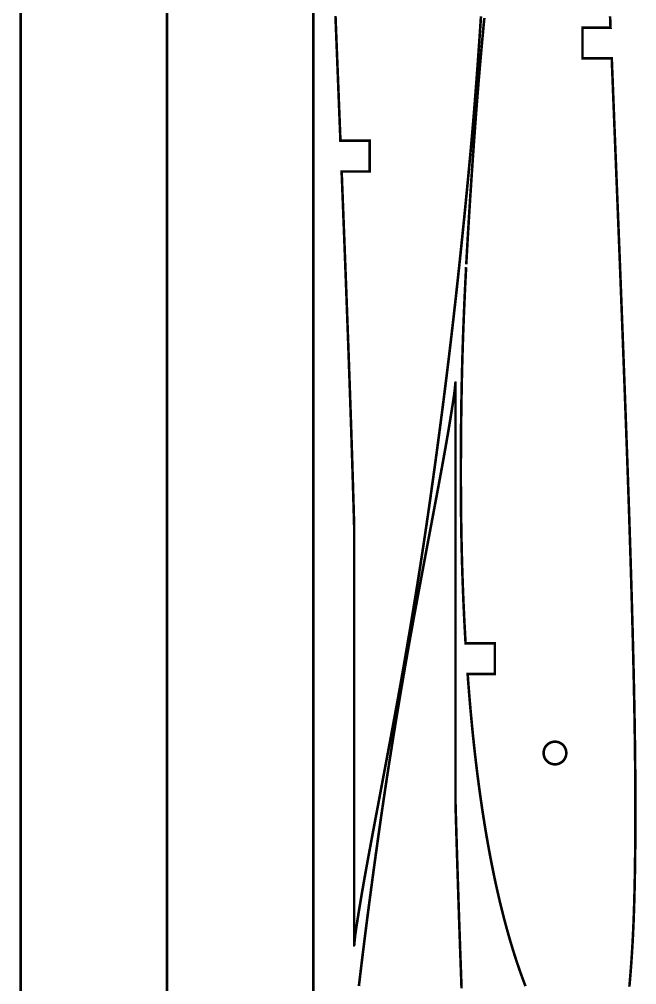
# Model space of a CAD drawing. Extents: x 0 to 93, y 0 to 923.
# Drawn here: x 0 to 84.4, y 658.9 to 790.9 of the extents above; entities that cross this region are included whole.
import ezdxf

# ---------------------------------------------------------------- set-up
doc = ezdxf.new("R2010")
doc.units = 0
doc.layers.get('0').update_dxf_attribs({"linetype": 'CONTINUOUS'})

msp = doc.modelspace()

# ---------------------------------------------------------------- linework, layer by layer
at = {"color": 0, "const_width": 0.35278}
for points in [[(0.17638, 922.726), (20.1764, 922.726), (20.1764, 295.725), (0.17638, 295.725), (0.17638, 922.726)], [(74.7642, 690.569), (74.7642, 690.531), (74.7561, 690.411), (74.7326, 690.257), (74.6944, 690.108), (74.6424, 689.967), (74.5771, 689.831), (74.4994, 689.703), (74.4103, 689.583), (74.3101, 689.474), (74.2001, 689.374), (74.0807, 689.285), (73.9529, 689.207), (73.8175, 689.142), (73.675, 689.089), (73.5265, 689.051), (73.3726, 689.028), (73.2538, 689.019), (73.2142, 689.019), (73.1744, 689.019), (73.0557, 689.028), (72.9018, 689.051), (72.7532, 689.089), (72.6108, 689.142), (72.4753, 689.207), (72.3475, 689.285), (72.2282, 689.374), (72.1181, 689.474), (72.0181, 689.583), (71.9289, 689.703), (71.8513, 689.831), (71.786, 689.967), (71.7339, 690.108), (71.6957, 690.257), (71.6721, 690.411), (71.6642, 690.531), (71.6642, 690.569), (71.6642, 690.61), (71.6721, 690.728), (71.6957, 690.882), (71.7339, 691.031), (71.786, 691.174), (71.8513, 691.308), (71.9289, 691.436), (72.0181, 691.556), (72.1181, 691.665), (72.2282, 691.765), (72.3475, 691.856), (72.4753, 691.932), (72.6108, 691.997), (72.7532, 692.05), (72.9018, 692.088), (73.0557, 692.111), (73.1744, 692.119), (73.2142, 692.119), (73.2538, 692.119), (73.3726, 692.111), (73.5265, 692.088), (73.675, 692.05), (73.8175, 691.997), (73.9529, 691.932), (74.0807, 691.856), (74.2001, 691.765), (74.3101, 691.665), (74.4103, 691.556), (74.4994, 691.436), (74.5771, 691.308), (74.6424, 691.174), (74.6944, 691.031), (74.7326, 690.882), (74.7561, 690.728), (74.7642, 690.61), (74.7642, 690.569)]]:
    msp.add_lwpolyline(points, close=True, dxfattribs=at)
for points in [[(20.1764, 922.726), (40.1764, 922.726), (40.1764, 295.725), (20.1764, 295.725)], [(43.2139, 791.332), (43.2314, 790.894), (43.249, 790.456), (43.2665, 790.018), (43.284, 789.579), (43.3022, 789.126), (43.3203, 788.672), (43.3383, 788.218), (43.3746, 787.31), (43.4289, 785.949), (43.4468, 785.494), (43.4649, 785.04), (43.4829, 784.588), (43.501, 784.133), (43.519, 783.679), (43.5369, 783.225), (43.555, 782.772), (43.5729, 782.318), (43.591, 781.864), (43.6089, 781.41), (43.6269, 780.957), (43.6628, 780.049), (43.6808, 779.596), (43.6988, 779.142), (43.7346, 778.235), (43.7525, 777.782), (43.7706, 777.328), (43.7885, 776.875), (43.8064, 776.422), (43.8243, 775.968), (43.8422, 775.515), (43.8503, 775.311), (43.8519, 775.269), (43.86, 775.065), (43.8617, 775.024), (43.8697, 774.819), (43.8714, 774.778), (43.8729, 774.738), (43.8763, 774.656), (43.8778, 774.614), (43.8811, 774.532), (43.8826, 774.492), (43.8843, 774.45), (43.8875, 774.368), (43.8892, 774.328), (43.8908, 774.286), (47.8908, 774.286), (47.8908, 770.086), (44.0565, 770.086), (44.0667, 769.832), (44.0868, 769.322), (44.0968, 769.067), (44.1068, 768.813), (44.1168, 768.557), (44.1268, 768.303), (44.1369, 768.047), (44.1469, 767.793), (44.1569, 767.537), (44.1669, 767.283), (44.1769, 767.029), (44.1969, 766.519), (44.2068, 766.265), (44.2168, 766.011), (44.2268, 765.757), (44.2367, 765.501), (44.2467, 765.247), (44.2567, 764.993), (44.2864, 764.231), (44.2963, 763.976), (44.3063, 763.722), (44.3161, 763.468), (44.3358, 762.961), (44.3457, 762.707), (44.3556, 762.453), (44.3722, 762.025), (44.3889, 761.597), (44.4054, 761.168), (44.4219, 760.74), (44.4385, 760.313), (44.4549, 759.885), (44.4714, 759.458), (44.4879, 759.031), (44.5042, 758.603), (44.5206, 758.176), (44.5369, 757.75), (44.5533, 757.324), (44.5696, 756.897), (44.5858, 756.471), (44.6019, 756.044), (44.6182, 755.618), (44.6343, 755.193), (44.6504, 754.767), (44.6665, 754.342), (44.6825, 753.917), (44.6985, 753.492), (44.7144, 753.067), (44.7304, 752.643), (44.7463, 752.218), (44.7622, 751.794), (44.7779, 751.371), (44.7937, 750.947), (44.8094, 750.524), (44.8251, 750.1), (44.8408, 749.676), (44.8564, 749.254), (44.8722, 748.825), (44.8881, 748.394), (44.9038, 747.965), (44.9194, 747.536), (44.935, 747.108), (44.9507, 746.679), (44.9663, 746.251), (44.9817, 745.824), (44.9972, 745.396), (45.0126, 744.968), (45.0279, 744.54), (45.0432, 744.114), (45.0585, 743.686), (45.0736, 743.26), (45.0887, 742.835), (45.1037, 742.408), (45.1188, 741.982), (45.1337, 741.557), (45.1486, 741.132), (45.1635, 740.707), (45.1782, 740.283), (45.1929, 739.858), (45.2076, 739.435), (45.2221, 739.011), (45.2367, 738.588), (45.2511, 738.165), (45.2654, 737.742), (45.2797, 737.319), (45.294, 736.897), (45.3082, 736.475), (45.3222, 736.054), (45.336, 735.643), (45.3496, 735.232), (45.3631, 734.821), (45.3767, 734.41), (45.39, 734), (45.4033, 733.59), (45.4167, 733.181), (45.4299, 732.771), (45.4429, 732.363), (45.4561, 731.954), (45.469, 731.546), (45.4819, 731.137), (45.4949, 730.731), (45.5076, 730.324), (45.5203, 729.917), (45.5329, 729.511), (45.5456, 729.104), (45.5581, 728.699), (45.5704, 728.294), (45.5828, 727.889), (45.595, 727.485), (45.6072, 727.081), (45.6194, 726.678), (45.6314, 726.274), (45.6435, 725.871), (45.6553, 725.469), (45.6672, 725.067), (45.6789, 724.665), (45.6907, 724.264), (45.7022, 723.864), (45.7043, 723.789), (45.7088, 723.64), (45.7108, 723.567), (45.7129, 723.492), (45.7151, 723.418), (45.7172, 723.343), (45.7193, 723.269), (45.7215, 723.196), (45.7257, 723.047), (45.73, 722.899), (45.7321, 722.825), (45.7342, 722.75), (45.7364, 722.676), (45.7385, 722.601), (45.7406, 722.528), (45.7447, 722.379), (45.7468, 722.306), (45.751, 722.158), (45.7531, 722.083), (45.7551, 722.01), (45.7572, 721.936), (45.7614, 721.787), (45.7635, 721.714), (45.7656, 721.64), (45.7656, 664.464), (45.7653, 664.453), (45.765, 664.442), (45.7647, 664.432), (45.7644, 664.422), (45.7643, 664.412), (45.764, 664.403), (45.7639, 664.394), (45.7638, 664.385), (45.7636, 664.376), (45.7635, 664.369), (45.7633, 664.361), (45.7633, 664.354), (45.7632, 664.347), (45.7632, 664.34), (45.7632, 664.335), (45.7632, 664.328), (45.7632, 664.322), (45.7632, 664.318), (45.7633, 664.313), (45.7633, 664.308), (45.7635, 664.304), (45.7636, 664.3), (45.7638, 664.297), (45.7639, 664.294), (45.7642, 664.292), (45.7644, 664.29), (45.7646, 664.289), (45.7649, 664.287), (45.7653, 664.286), (45.7656, 664.286), (45.7665, 664.287), (45.7676, 664.292), (45.7689, 664.299), (45.7701, 664.307), (45.7717, 664.319), (45.7733, 664.333), (45.7753, 664.349), (45.7772, 664.367), (45.7793, 664.387), (45.7815, 664.41), (45.7839, 664.435), (45.7865, 664.46), (45.7892, 664.488), (45.7919, 664.517), (45.7947, 664.547), (45.7978, 664.581), (45.801, 664.614), (45.8043, 664.649), (45.8076, 664.685), (45.8111, 664.721), (45.8147, 664.76), (45.8185, 664.799), (45.8224, 664.839), (45.8264, 664.879), (45.8304, 664.921), (45.8346, 664.963), (45.8389, 665.004), (45.8433, 665.047), (45.8478, 665.09), (45.8525, 665.133), (45.8601, 665.203), (45.8679, 665.274), (45.8761, 665.344), (45.8844, 665.417), (45.8931, 665.488), (45.9019, 665.56), (45.911, 665.632), (45.9204, 665.704), (45.9299, 665.778), (45.9396, 665.851), (45.9496, 665.925), (45.9599, 666), (45.9701, 666.075), (45.9808, 666.15), (45.9915, 666.226), (46.0025, 666.303), (46.0138, 666.379), (46.0251, 666.457), (46.0367, 666.535), (46.0483, 666.614), (46.0603, 666.693), (46.0724, 666.772), (46.0847, 666.853), (46.0971, 666.933), (46.1097, 667.015), (46.1225, 667.097), (46.1354, 667.181), (46.1485, 667.264), (46.1617, 667.349), (46.175, 667.433), (46.1922, 667.542), (46.2097, 667.653), (46.2275, 667.765), (46.2454, 667.878), (46.2636, 667.992), (46.2819, 668.107), (46.3004, 668.224), (46.3192, 668.34), (46.3382, 668.458), (46.3574, 668.578), (46.3768, 668.699), (46.3964, 668.819), (46.4161, 668.942), (46.4362, 669.064), (46.4564, 669.189), (46.4767, 669.314), (46.4974, 669.439), (46.5181, 669.565), (46.539, 669.693), (46.5601, 669.821), (46.5815, 669.95), (46.6029, 670.081), (46.6246, 670.21), (46.6465, 670.342), (46.6685, 670.474), (46.6907, 670.606), (46.7131, 670.739), (46.7356, 670.872), (46.7583, 671.007), (46.7813, 671.142), (46.8042, 671.278), (46.8324, 671.442), (46.8606, 671.608), (46.8892, 671.774), (46.9179, 671.942), (46.9469, 672.108), (46.9763, 672.278), (47.0057, 672.447), (47.0353, 672.617), (47.0651, 672.787), (47.0953, 672.958), (47.1256, 673.131), (47.1561, 673.304), (47.1868, 673.476), (47.2178, 673.651), (47.2487, 673.826), (47.2801, 674.001), (47.3117, 674.178), (47.3433, 674.354), (47.3753, 674.532), (47.4074, 674.71), (47.4397, 674.889), (47.4721, 675.068), (47.5047, 675.249), (47.5376, 675.429), (47.5707, 675.611), (47.6037, 675.793), (47.6372, 675.976), (47.6707, 676.158), (47.7044, 676.343), (47.7383, 676.528), (47.7724, 676.713), (47.8103, 676.918), (47.8485, 677.125), (47.8867, 677.332), (47.9253, 677.54), (47.9639, 677.749), (48.0028, 677.958), (48.0419, 678.169), (48.0811, 678.379), (48.1206, 678.592), (48.1601, 678.803), (48.1999, 679.017), (48.2399, 679.231), (48.2799, 679.444), (48.3201, 679.66), (48.3606, 679.875), (48.4011, 680.09), (48.4417, 680.308), (48.4826, 680.525), (48.5236, 680.743), (48.5646, 680.963), (48.6058, 681.182), (48.6472, 681.401), (48.6888, 681.622), (48.7303, 681.843), (48.7721, 682.065), (48.8139, 682.287), (48.8558, 682.51), (48.8979, 682.733), (48.9401, 682.958), (48.9824, 683.182), (49.0282, 683.426), (49.0742, 683.671), (49.1203, 683.915), (49.1664, 684.161), (49.2126, 684.407), (49.259, 684.654), (49.3056, 684.901), (49.3522, 685.15), (49.3989, 685.399), (49.4457, 685.649), (49.4926, 685.897), (49.5397, 686.149), (49.5868, 686.4), (49.634, 686.651), (49.6813, 686.904), (49.7287, 687.157), (49.7762, 687.41), (49.8239, 687.664), (49.8717, 687.918), (49.9194, 688.174), (49.9674, 688.429), (50.0153, 688.685), (50.0633, 688.942), (50.1115, 689.199), (50.1599, 689.457), (50.2082, 689.715), (50.2567, 689.974), (50.3051, 690.233), (50.3537, 690.493), (50.4024, 690.753), (50.4524, 691.019), (50.5025, 691.287), (50.5526, 691.556), (50.6028, 691.825), (50.6531, 692.093), (50.7033, 692.363), (50.7538, 692.633), (50.8043, 692.904), (50.8547, 693.175), (50.9053, 693.447), (50.9558, 693.718), (51.0065, 693.992), (51.0572, 694.264), (51.1079, 694.537), (51.1586, 694.811), (51.2093, 695.086), (51.2601, 695.361), (51.3108, 695.636), (51.3617, 695.912), (51.4125, 696.189), (51.4632, 696.465), (51.514, 696.743), (51.5647, 697.021), (51.6156, 697.299), (51.6662, 697.578), (51.7169, 697.857), (51.7676, 698.136), (51.8183, 698.417), (51.8689, 698.697), (51.9194, 698.978), (51.9725, 699.274), (52.0253, 699.568), (52.0782, 699.864), (52.131, 700.161), (52.1838, 700.457), (52.2364, 700.754), (52.289, 701.053), (52.3417, 701.351), (52.3942, 701.65), (52.4467, 701.949), (52.499, 702.249), (52.5515, 702.549), (52.6037, 702.849), (52.6561, 703.15), (52.7083, 703.451), (52.7604, 703.753), (52.8126, 704.056), (52.8647, 704.358), (52.9167, 704.661), (52.9688, 704.965), (53.0206, 705.269), (53.0725, 705.574), (53.1243, 705.878), (53.1761, 706.183), (53.2278, 706.489), (53.2796, 706.796), (53.3311, 707.101), (53.3828, 707.408), (53.4343, 707.715), (53.4858, 708.024), (53.5372, 708.332), (53.5925, 708.664), (53.6478, 708.996), (53.7029, 709.328), (53.7581, 709.661), (53.8131, 709.994), (53.8681, 710.329), (53.9231, 710.664), (53.9779, 710.999), (54.0326, 711.333), (54.0874, 711.669), (54.1419, 712.006), (54.1964, 712.342), (54.251, 712.678), (54.3053, 713.015), (54.3596, 713.354), (54.4138, 713.692), (54.4678, 714.031), (54.5217, 714.369), (54.5756, 714.708), (54.6293, 715.049), (54.6829, 715.389), (54.7365, 715.729), (54.7899, 716.071), (54.8432, 716.412), (54.8964, 716.754), (54.9494, 717.096), (55.0022, 717.439), (55.055, 717.782), (55.1076, 718.125), (55.1603, 718.469), (55.2125, 718.814), (55.2646, 719.157), (55.3165, 719.501), (55.3683, 719.846), (55.4199, 720.19), (55.4715, 720.536), (55.5228, 720.881), (55.574, 721.226), (55.6251, 721.574), (55.6761, 721.919), (55.7269, 722.267), (55.7778, 722.614), (55.8283, 722.961), (55.8789, 723.31), (55.9292, 723.658), (55.9794, 724.007), (56.0296, 724.356), (56.0797, 724.706), (56.1296, 725.056), (56.1794, 725.406), (56.2292, 725.756), (56.2788, 726.107), (56.3282, 726.458), (56.3776, 726.81), (56.4269, 727.161), (56.4763, 727.512), (56.5253, 727.865), (56.5744, 728.218), (56.6233, 728.571), (56.6721, 728.925), (56.721, 729.278), (56.7726, 729.654), (56.8242, 730.031), (56.8757, 730.407), (56.9271, 730.783), (56.9785, 731.161), (57.0297, 731.537), (57.0808, 731.915), (57.1318, 732.293), (57.1828, 732.672), (57.2335, 733.051), (57.2842, 733.431), (57.3349, 733.81), (57.3853, 734.189), (57.4357, 734.569), (57.4858, 734.949), (57.536, 735.331), (57.586, 735.711), (57.636, 736.092), (57.6857, 736.474), (57.7353, 736.856), (57.7849, 737.238), (57.8342, 737.619), (57.8835, 738.003), (57.9325, 738.386), (57.9815, 738.768), (58.0304, 739.153), (58.0792, 739.536), (58.1278, 739.921), (58.1761, 740.304), (58.2244, 740.689), (58.2726, 741.074), (58.3199, 741.454), (58.3671, 741.833), (58.414, 742.214), (58.461, 742.594), (58.5076, 742.975), (58.5543, 743.356), (58.6007, 743.738), (58.6471, 744.119), (58.6932, 744.5), (58.7392, 744.882), (58.785, 745.264), (58.8308, 745.647), (58.8764, 746.029), (58.9218, 746.412), (58.9671, 746.796), (59.0122, 747.179), (59.0572, 747.563), (59.1021, 747.946), (59.1468, 748.329), (59.1913, 748.714), (59.2357, 749.099), (59.28, 749.483), (59.324, 749.868), (59.3681, 750.253), (59.4118, 750.637), (59.4554, 751.022), (59.499, 751.408), (59.5424, 751.793), (59.5856, 752.179), (59.6286, 752.565), (59.6729, 752.964), (59.7172, 753.364), (59.7611, 753.764), (59.805, 754.162), (59.8487, 754.563), (59.8924, 754.963), (59.9357, 755.363), (59.979, 755.762), (60.0221, 756.164), (60.065, 756.564), (60.1079, 756.965), (60.1506, 757.367), (60.1931, 757.767), (60.2354, 758.168), (60.2776, 758.569), (60.3197, 758.971), (60.3617, 759.374), (60.4035, 759.775), (60.4451, 760.176), (60.4868, 760.579), (60.5282, 760.982), (60.5694, 761.383), (60.6106, 761.786), (60.6517, 762.189), (60.6925, 762.592), (60.7333, 762.994), (60.774, 763.397), (60.8144, 763.801), (60.8549, 764.204), (60.8953, 764.608), (60.9354, 765.011), (60.9517, 765.175), (60.9679, 765.339), (60.9842, 765.501), (61.0003, 765.665), (61.0164, 765.829), (61.0325, 765.993), (61.0486, 766.156), (61.0647, 766.319), (61.0808, 766.483), (61.0969, 766.647), (61.1289, 766.974), (61.1449, 767.137), (61.1608, 767.301), (61.1768, 767.465), (61.1928, 767.629), (61.2086, 767.793), (61.2244, 767.957), (61.2403, 768.121), (61.2561, 768.283), (61.2719, 768.447), (61.3192, 768.939), (61.3349, 769.103), (61.3661, 769.431), (61.3817, 769.594), (61.3972, 769.758), (61.4126, 769.922), (61.4282, 770.086), (61.4414, 770.226), (61.4546, 770.367), (61.4678, 770.507), (61.494, 770.786), (61.5201, 771.067), (61.5332, 771.206), (61.5461, 771.346), (61.5592, 771.486), (61.5721, 771.626), (61.5979, 771.906), (61.6108, 772.046), (61.6236, 772.186), (61.6365, 772.326), (61.6493, 772.465), (61.6875, 772.886), (61.7003, 773.026), (61.7129, 773.167), (61.7382, 773.446), (61.7507, 773.586), (61.7758, 773.867), (61.8008, 774.147), (61.8132, 774.286), (61.8218, 774.383), (61.8303, 774.479), (61.8474, 774.672), (61.8558, 774.769), (61.8643, 774.865), (61.8728, 774.963), (61.8813, 775.06), (61.8981, 775.253), (61.9065, 775.349), (61.9149, 775.446), (61.9483, 775.832), (61.9732, 776.121), (61.9897, 776.314), (61.9979, 776.411), (62.0143, 776.604), (62.0225, 776.701), (62.0307, 776.797), (62.0389, 776.894), (62.0469, 776.99), (62.0551, 777.088), (62.0632, 777.183), (62.0967, 777.585), (62.1299, 777.986), (62.1628, 778.387), (62.1954, 778.789), (62.2278, 779.19), (62.2599, 779.592), (62.2917, 779.993), (62.3232, 780.394), (62.3546, 780.797), (62.3856, 781.199), (62.4164, 781.6), (62.4469, 782.001), (62.4774, 782.403), (62.5075, 782.804), (62.5374, 783.206), (62.5669, 783.607), (62.5965, 784.01), (62.6257, 784.411), (62.6547, 784.813), (62.6836, 785.214), (62.7124, 785.615), (62.7408, 786.018), (62.7692, 786.419), (62.7974, 786.821), (62.8254, 787.222), (62.8532, 787.624), (62.8808, 788.025), (62.9085, 788.428), (62.9358, 788.829), (62.9631, 789.231), (62.9901, 789.632), (63.0181, 790.047), (63.0458, 790.461), (63.0735, 790.875), (63.1008, 791.29)], [(63.5628, 791.081), (63.5315, 790.753), (63.5158, 790.589), (63.5001, 790.425), (63.469, 790.097), (63.4381, 789.769), (63.4249, 789.631), (63.4117, 789.49), (63.3985, 789.35), (63.3722, 789.071), (63.3592, 788.931), (63.3331, 788.65), (63.3201, 788.511), (63.3071, 788.371), (63.2942, 788.231), (63.2813, 788.09), (63.2683, 787.95), (63.2425, 787.671), (63.2297, 787.531), (63.2169, 787.39), (63.1786, 786.971), (63.166, 786.831), (63.1407, 786.55), (63.1281, 786.41), (63.1156, 786.271), (63.1029, 786.131), (63.0904, 785.99), (63.0779, 785.85), (63.0654, 785.71), (63.0531, 785.569), (63.0444, 785.474), (63.036, 785.376), (63.0274, 785.281), (63.0104, 785.088), (63.0019, 784.99), (62.9935, 784.894), (62.985, 784.797), (62.9765, 784.701), (62.9682, 784.604), (62.9514, 784.411), (62.9179, 784.025), (62.9013, 783.832), (62.8931, 783.735), (62.8847, 783.639), (62.8765, 783.542), (62.8683, 783.446), (62.8601, 783.349), (62.8438, 783.156), (62.8356, 783.06), (62.8274, 782.963), (62.8192, 782.865), (62.8111, 782.769), (62.8031, 782.672), (62.7696, 782.271), (62.7364, 781.869), (62.7033, 781.468), (62.6708, 781.067), (62.6385, 780.665), (62.6064, 780.264), (62.5746, 779.863), (62.5431, 779.461), (62.5117, 779.06), (62.4807, 778.658), (62.4499, 778.257), (62.4193, 777.856), (62.3889, 777.454), (62.3589, 777.053), (62.3289, 776.65), (62.2993, 776.249), (62.2697, 775.847), (62.2406, 775.446), (62.2114, 775.044), (62.1825, 774.643), (62.1539, 774.24), (62.1254, 773.839), (62.0969, 773.438), (62.0689, 773.036), (62.0408, 772.635), (62.0131, 772.232), (61.9854, 771.831), (61.9578, 771.429), (61.9304, 771.028), (61.9032, 770.626), (61.876, 770.225), (61.8482, 769.81), (61.8204, 769.396), (61.7929, 768.981), (61.7654, 768.567), (61.7381, 768.153), (61.7108, 767.739), (61.6839, 767.324), (61.6569, 766.91), (61.6303, 766.496), (61.6038, 766.082), (61.5774, 765.667), (61.5511, 765.253), (61.5251, 764.839), (61.4993, 764.425), (61.4736, 764.011), (61.4482, 763.597), (61.4229, 763.183), (61.3979, 762.769), (61.3731, 762.357), (61.3483, 761.943), (61.3239, 761.529), (61.2997, 761.117), (61.2758, 760.703), (61.2521, 760.29), (61.2285, 759.876), (61.2053, 759.464), (61.1822, 759.051), (61.1594, 758.637), (61.1369, 758.225), (61.1147, 757.813), (61.0926, 757.4)], [(83.3826, 658.617), (83.4001, 658.803), (83.4174, 658.989), (83.4343, 659.178), (83.4511, 659.365), (83.4676, 659.554), (83.4839, 659.744), (83.5, 659.933), (83.5158, 660.125), (83.5314, 660.315), (83.5468, 660.508), (83.5642, 660.728), (83.5813, 660.949), (83.5981, 661.169), (83.6146, 661.392), (83.6308, 661.615), (83.6469, 661.838), (83.6626, 662.063), (83.6782, 662.287), (83.6935, 662.512), (83.7083, 662.739), (83.7232, 662.967), (83.7376, 663.194), (83.7518, 663.422), (83.7657, 663.651), (83.7794, 663.882), (83.7929, 664.113), (83.8061, 664.343), (83.819, 664.575), (83.8317, 664.807), (83.844, 665.04), (83.8562, 665.275), (83.8682, 665.508), (83.8799, 665.744), (83.8912, 665.979), (83.9024, 666.217), (83.9133, 666.453), (83.924, 666.69), (83.9344, 666.929), (83.9446, 667.168), (83.9544, 667.407), (83.9642, 667.647), (83.974, 667.899), (83.9836, 668.151), (83.9928, 668.404), (84.0019, 668.657), (84.0107, 668.911), (84.0193, 669.165), (84.0275, 669.421), (84.0357, 669.676), (84.0435, 669.933), (84.0511, 670.19), (84.0585, 670.447), (84.0656, 670.706), (84.0725, 670.965), (84.0792, 671.225), (84.0857, 671.485), (84.0919, 671.746), (84.0981, 672.007), (84.1039, 672.268), (84.1096, 672.532), (84.1151, 672.794), (84.1204, 673.058), (84.1256, 673.322), (84.1304, 673.588), (84.1351, 673.853), (84.1397, 674.118), (84.1442, 674.385), (84.1485, 674.653), (84.1525, 674.919), (84.1565, 675.188), (84.1603, 675.457), (84.1642, 675.749), (84.1679, 676.04), (84.1715, 676.333), (84.1749, 676.626), (84.1781, 676.919), (84.1812, 677.214), (84.184, 677.51), (84.1868, 677.806), (84.1894, 678.101), (84.1918, 678.399), (84.194, 678.696), (84.1961, 678.994), (84.1981, 679.293), (84.1997, 679.592), (84.2014, 679.892), (84.2028, 680.192), (84.204, 680.493), (84.2051, 680.794), (84.2061, 681.096), (84.2068, 681.399), (84.2074, 681.701), (84.2079, 682.006), (84.2082, 682.31), (84.2083, 682.615), (84.2083, 682.921), (84.2081, 683.226), (84.2078, 683.532), (84.2072, 683.839), (84.2067, 684.147), (84.2058, 684.456), (84.2049, 684.764), (84.2042, 684.949), (84.2035, 685.133), (84.2026, 685.318), (84.2019, 685.503), (84.201, 685.689), (84.2, 685.874), (84.199, 686.06), (84.1981, 686.246), (84.1969, 686.432), (84.1958, 686.618), (84.1946, 686.804), (84.1933, 686.992), (84.1921, 687.178), (84.1907, 687.365), (84.1893, 687.551), (84.1879, 687.739), (84.1864, 687.926), (84.1847, 688.114), (84.1832, 688.303), (84.1815, 688.49), (84.1799, 688.679), (84.1781, 688.867), (84.1762, 689.056), (84.1744, 689.244), (84.1725, 689.433), (84.1706, 689.622), (84.1686, 689.811), (84.1665, 690), (84.1644, 690.19), (84.1622, 690.379), (84.1601, 690.569), (84.1583, 690.721), (84.1565, 690.874), (84.1547, 691.025), (84.1528, 691.178), (84.1508, 691.331), (84.1489, 691.482), (84.1469, 691.635), (84.145, 691.787), (84.1429, 691.94), (84.1408, 692.093), (84.1389, 692.246), (84.1367, 692.399), (84.1346, 692.551), (84.1325, 692.706), (84.1303, 692.858), (84.1281, 693.011), (84.1258, 693.165), (84.1235, 693.318), (84.1213, 693.472), (84.1189, 693.626), (84.1165, 693.779), (84.1142, 693.933), (84.1118, 694.088), (84.1093, 694.242), (84.1068, 694.396), (84.1043, 694.55), (84.1018, 694.704), (84.0993, 694.86), (84.0967, 695.014), (84.0942, 695.168), (84.0907, 695.374), (84.0871, 695.578), (84.0836, 695.782), (84.08, 695.988), (84.0764, 696.193), (84.0726, 696.397), (84.0689, 696.603), (84.0651, 696.808), (84.0614, 697.014), (84.0575, 697.221), (84.0536, 697.426), (84.0496, 697.632), (84.0457, 697.839), (84.0417, 698.046), (84.0376, 698.251), (84.0335, 698.458), (84.0293, 698.665), (84.0251, 698.872), (84.021, 699.081), (84.0167, 699.287), (84.0124, 699.494), (84.0081, 699.703), (84.0036, 699.911), (83.9993, 700.118), (83.9949, 700.326), (83.9903, 700.535), (83.9857, 700.743), (83.9811, 700.951), (83.9765, 701.161), (83.9719, 701.369), (83.9688, 701.508), (83.9657, 701.647), (83.9625, 701.787), (83.9594, 701.926), (83.9563, 702.065), (83.9499, 702.344), (83.9467, 702.485), (83.9433, 702.624), (83.9401, 702.764), (83.9368, 702.903), (83.9336, 703.043), (83.9269, 703.322), (83.9236, 703.463), (83.9203, 703.603), (83.9169, 703.743), (83.9136, 703.883), (83.9103, 704.024), (83.9068, 704.164), (83.9035, 704.304), (83.9, 704.444), (83.8965, 704.585), (83.8931, 704.725), (83.8861, 705.007), (83.8826, 705.147), (83.8792, 705.287), (83.8757, 705.429), (83.8721, 705.569), (83.8715, 705.593), (83.871, 705.617), (83.8697, 705.664), (83.8692, 705.688), (83.8686, 705.711), (83.8679, 705.735), (83.8674, 705.758), (83.8668, 705.782), (83.8661, 705.806), (83.865, 705.853), (83.8643, 705.876), (83.8626, 705.947), (83.8619, 705.971), (83.856, 706.208), (83.8553, 706.232), (83.8547, 706.256), (83.8542, 706.279), (83.844, 706.669), (83.834, 707.061), (83.8238, 707.451), (83.8135, 707.844), (83.8031, 708.236), (83.7925, 708.629), (83.7819, 709.022), (83.7712, 709.417), (83.7604, 709.811), (83.7496, 710.206), (83.7386, 710.6), (83.7276, 710.996), (83.7164, 711.392), (83.7051, 711.787), (83.6939, 712.185), (83.6825, 712.581), (83.671, 712.979), (83.6594, 713.376), (83.6478, 713.775), (83.636, 714.174), (83.6242, 714.572), (83.6122, 714.971), (83.6003, 715.371), (83.5882, 715.771), (83.576, 716.172), (83.5637, 716.572), (83.5515, 716.974), (83.5392, 717.375), (83.5267, 717.776), (83.5142, 718.179), (83.5017, 718.578), (83.489, 718.978), (83.4764, 719.378), (83.4636, 719.778), (83.4508, 720.179), (83.4381, 720.579), (83.4251, 720.981), (83.4121, 721.382), (83.399, 721.783), (83.3858, 722.186), (83.3726, 722.589), (83.3593, 722.992), (83.346, 723.394), (83.3326, 723.797), (83.3192, 724.201), (83.3056, 724.604), (83.2919, 725.008), (83.2783, 725.414), (83.2646, 725.818), (83.2507, 726.224), (83.2368, 726.629), (83.2229, 727.035), (83.209, 727.44), (83.195, 727.846), (83.1808, 728.253), (83.1667, 728.66), (83.1524, 729.067), (83.1382, 729.474), (83.1238, 729.881), (83.1094, 730.289), (83.094, 730.719), (83.0787, 731.15), (83.0633, 731.582), (83.0479, 732.014), (83.0324, 732.446), (83.0168, 732.878), (83.0012, 733.31), (82.9856, 733.743), (82.9697, 734.175), (82.954, 734.608), (82.9382, 735.042), (82.9224, 735.476), (82.9064, 735.91), (82.8904, 736.344), (82.8744, 736.778), (82.8583, 737.213), (82.8422, 737.649), (82.8261, 738.083), (82.81, 738.518), (82.7937, 738.954), (82.7776, 739.39), (82.7614, 739.826), (82.745, 740.262), (82.7288, 740.699), (82.7125, 741.136), (82.6961, 741.572), (82.6797, 742.01), (82.6633, 742.447), (82.6469, 742.885), (82.6306, 743.322), (82.614, 743.76), (82.5975, 744.204), (82.5807, 744.649), (82.564, 745.093), (82.5474, 745.537), (82.5306, 745.982), (82.5139, 746.426), (82.4971, 746.872), (82.4803, 747.317), (82.4635, 747.762), (82.4467, 748.208), (82.4299, 748.654), (82.4129, 749.1), (82.3961, 749.546), (82.3792, 749.992), (82.3622, 750.439), (82.3453, 750.885), (82.3282, 751.332), (82.3113, 751.778), (82.2942, 752.225), (82.2771, 752.672), (82.2599, 753.119), (82.2428, 753.567), (82.2256, 754.014), (82.2083, 754.463), (82.191, 754.91), (82.1737, 755.358), (82.1564, 755.806), (82.1389, 756.254), (82.1215, 756.703), (82.104, 757.15), (82.0871, 757.588), (82.07, 758.024), (82.0528, 758.46), (82.0357, 758.897), (82.0185, 759.335), (82.0012, 759.771), (81.9839, 760.208), (81.9667, 760.646), (81.9493, 761.082), (81.9319, 761.519), (81.9146, 761.957), (81.8972, 762.394), (81.8799, 762.832), (81.8624, 763.269), (81.845, 763.707), (81.81, 764.583), (81.7925, 765.021), (81.775, 765.458), (81.7575, 765.896), (81.7225, 766.772), (81.7049, 767.21), (81.6874, 767.649), (81.6699, 768.086), (81.6522, 768.525), (81.6172, 769.4), (81.5822, 770.276), (81.546, 771.185), (81.5097, 772.093), (81.4917, 772.546), (81.4735, 773), (81.4554, 773.454), (81.4375, 773.908), (81.4194, 774.363), (81.4013, 774.815), (81.3653, 775.724), (81.3293, 776.631), (81.3113, 777.085), (81.2932, 777.539), (81.2753, 777.993), (81.2572, 778.446), (81.2393, 778.9), (81.2214, 779.354), (81.1854, 780.261), (81.1675, 780.714), (81.1496, 781.168), (81.1317, 781.621), (81.1136, 782.075), (81.0957, 782.528), (81.0599, 783.435), (81.0419, 783.887), (81.024, 784.342), (81.0192, 784.464), (81.0176, 784.506), (81.016, 784.546), (81.0143, 784.588), (81.0078, 784.751), (81.0063, 784.792), (81.0029, 784.874), (81.0014, 784.915), (80.9981, 784.997), (80.9965, 785.037), (80.9949, 785.078), (80.9933, 785.119), (80.9883, 785.242), (80.9868, 785.283), (80.9851, 785.324), (80.9819, 785.406), (80.9803, 785.447), (80.9771, 785.529), (80.9754, 785.569), (76.9754, 785.569), (76.9754, 789.769), (80.8096, 789.769), (80.7996, 790.025), (80.7894, 790.279), (80.7694, 790.79), (80.7594, 791.044), (80.7494, 791.3)], [(61.0718, 757.006), (61.0512, 756.61), (61.0308, 756.214), (61.0107, 755.819), (60.991, 755.424), (60.9714, 755.029), (60.9521, 754.635), (60.9331, 754.24), (60.9142, 753.844), (60.8958, 753.45), (60.8775, 753.057), (60.8596, 752.662), (60.8421, 752.268), (60.8247, 751.874), (60.8076, 751.481), (60.791, 751.086), (60.7746, 750.693), (60.7583, 750.3), (60.7425, 749.906), (60.7271, 749.512), (60.7118, 749.119), (60.6969, 748.726), (60.6825, 748.333), (60.6682, 747.942), (60.6543, 747.549), (60.6408, 747.157), (60.6276, 746.764), (60.6147, 746.372), (60.6022, 745.979), (60.59, 745.588), (60.5783, 745.2), (60.5669, 744.814), (60.556, 744.426), (60.5454, 744.04), (60.535, 743.654), (60.525, 743.267), (60.5154, 742.881), (60.506, 742.494), (60.4971, 742.108), (60.4883, 741.724), (60.4799, 741.338), (60.4718, 740.951), (60.464, 740.567), (60.4565, 740.182), (60.4493, 739.797), (60.4424, 739.411), (60.4358, 739.028), (60.4294, 738.643), (60.4233, 738.258), (60.4175, 737.875), (60.4119, 737.49), (60.4067, 737.107), (60.4017, 736.724), (60.3969, 736.34), (60.3924, 735.957), (60.3882, 735.575), (60.3842, 735.192), (60.3804, 734.81), (60.3768, 734.428), (60.3735, 734.046), (60.3704, 733.664), (60.3675, 733.289), (60.365, 732.915), (60.3626, 732.542), (60.3604, 732.168), (60.3585, 731.794), (60.3567, 731.421), (60.3551, 731.049), (60.3539, 730.676), (60.3529, 730.303), (60.3521, 729.931), (60.3515, 729.56), (60.3513, 729.188), (60.3513, 728.817), (60.3514, 728.444), (60.3518, 728.074), (60.3525, 727.703), (60.3535, 727.333), (60.3547, 726.963), (60.3562, 726.593), (60.3581, 726.222), (60.3601, 725.853), (60.3625, 725.485), (60.3651, 725.115), (60.3681, 724.747), (60.3713, 724.378), (60.3747, 724.01), (60.3786, 723.642), (60.3828, 723.275), (60.3872, 722.907), (60.3919, 722.54), (60.3969, 722.174), (60.4024, 721.81), (60.4081, 721.446), (60.4139, 721.082), (60.4203, 720.719), (60.4268, 720.356), (60.4338, 719.993), (60.4411, 719.631), (60.4486, 719.269), (60.4567, 718.907), (60.4649, 718.546), (60.4735, 718.185), (60.4824, 717.824), (60.4915, 717.463), (60.5012, 717.103), (60.5111, 716.743), (60.5214, 716.383), (60.5319, 716.024), (60.5428, 715.664), (60.554, 715.306), (60.5657, 714.947), (60.5776, 714.589), (60.5899, 714.232), (60.6025, 713.874), (60.6154, 713.517), (60.6288, 713.16), (60.6424, 712.804), (60.6564, 712.447), (60.6708, 712.092), (60.6856, 711.736), (60.7006, 711.381), (60.716, 711.026), (60.7237, 710.849), (60.7318, 710.672), (60.7397, 710.494), (60.7479, 710.317), (60.7561, 710.14), (60.7644, 709.964), (60.7728, 709.786), (60.7813, 709.61), (60.7897, 709.433), (60.7983, 709.257), (60.8071, 709.081), (60.816, 708.904), (60.8249, 708.728), (60.8339, 708.551), (60.8429, 708.375), (60.8521, 708.199), (60.8614, 708.022), (60.8707, 707.847), (60.8801, 707.671), (60.8896, 707.496), (60.8992, 707.319), (60.9089, 707.144), (60.9186, 706.969), (60.9286, 706.794), (60.9385, 706.619), (60.9485, 706.443), (60.9586, 706.268), (60.9689, 706.094), (60.9792, 705.919), (60.9896, 705.744), (61, 705.569), (65, 705.569), (65, 701.369), (61.2794, 701.369), (61.2858, 701.283), (61.2879, 701.254), (61.2921, 701.197), (61.2942, 701.168), (61.2964, 701.14), (61.3006, 701.082), (61.3026, 701.054), (61.3069, 700.996), (61.309, 700.968), (61.3133, 700.91), (61.3154, 700.882), (61.3197, 700.824), (61.3219, 700.796), (61.324, 700.767), (61.3261, 700.738), (61.3283, 700.71), (61.3304, 700.681), (61.3326, 700.651), (61.3349, 700.624), (61.3369, 700.594), (61.339, 700.565), (61.3435, 700.508), (61.3683, 700.182), (61.3936, 699.854), (61.419, 699.528), (61.4449, 699.203), (61.471, 698.876), (61.4975, 698.551), (61.5242, 698.228), (61.5512, 697.903), (61.5786, 697.579), (61.6064, 697.256), (61.6344, 696.932), (61.6629, 696.61), (61.6915, 696.287), (61.7207, 695.965), (61.75, 695.644), (61.7797, 695.324), (61.8099, 695.003), (61.8403, 694.683), (61.8711, 694.364), (61.9022, 694.044), (61.9338, 693.726), (61.9656, 693.407), (61.9978, 693.09), (62.0303, 692.772), (62.0633, 692.456), (62.0967, 692.139), (62.1303, 691.824), (62.1643, 691.508), (62.1988, 691.193), (62.2336, 690.878), (62.2371, 690.847), (62.2382, 690.838), (62.2393, 690.826), (62.2406, 690.817), (62.2417, 690.807), (62.2439, 690.786), (62.2451, 690.775), (62.2463, 690.765), (62.2485, 690.744), (62.2497, 690.735), (62.2508, 690.724), (62.2519, 690.714), (62.2532, 690.703), (62.2543, 690.693), (62.2554, 690.683), (62.2578, 690.662), (62.2589, 690.651), (62.2601, 690.642), (62.2613, 690.632), (62.2624, 690.621), (62.2636, 690.611), (62.2647, 690.6), (62.2658, 690.59), (62.2671, 690.581), (62.2682, 690.569), (62.3001, 690.287), (62.3324, 690.007), (62.3649, 689.726), (62.3978, 689.446), (62.431, 689.165), (62.4644, 688.886), (62.4982, 688.607), (62.5324, 688.328), (62.5667, 688.05), (62.6015, 687.772), (62.6365, 687.494), (62.6719, 687.217), (62.7076, 686.94), (62.7436, 686.664), (62.7799, 686.387), (62.8165, 686.113), (62.8535, 685.838), (62.8907, 685.563), (62.9283, 685.289), (62.9662, 685.015), (63.0044, 684.742), (63.0429, 684.469), (63.0818, 684.197), (63.121, 683.925), (63.1604, 683.653), (63.2003, 683.382), (63.2404, 683.113), (63.2808, 682.842), (63.3217, 682.572), (63.3628, 682.303), (63.4036, 682.037), (63.4449, 681.774), (63.4864, 681.51), (63.5282, 681.246), (63.5703, 680.982), (63.6128, 680.719), (63.6556, 680.457), (63.6988, 680.196), (63.7422, 679.935), (63.786, 679.674), (63.8301, 679.412), (63.8744, 679.153), (63.9193, 678.893), (63.9643, 678.635), (64.0097, 678.376), (64.0556, 678.118), (64.1017, 677.861), (64.1481, 677.604), (64.195, 677.347), (64.2421, 677.092), (64.2894, 676.836), (64.3374, 676.582), (64.3856, 676.328), (64.434, 676.074), (64.4829, 675.821), (64.5321, 675.568), (64.5817, 675.315), (64.6317, 675.064), (64.6819, 674.813), (64.7325, 674.561), (64.7835, 674.311), (64.8337, 674.068), (64.8843, 673.825), (64.9351, 673.582), (64.9864, 673.339), (65.0379, 673.097), (65.0899, 672.856), (65.1422, 672.615), (65.1949, 672.375), (65.2478, 672.135), (65.3011, 671.896), (65.3549, 671.657), (65.4089, 671.419), (65.4633, 671.182), (65.5181, 670.944), (65.5732, 670.708), (65.6286, 670.472), (65.6844, 670.238), (65.7406, 670.003), (65.7971, 669.769), (65.854, 669.536), (65.9112, 669.303), (65.9689, 669.071), (66.0269, 668.839), (66.0853, 668.608), (66.1439, 668.378), (66.2031, 668.147), (66.2625, 667.918), (66.3222, 667.69), (66.3825, 667.461), (66.4429, 667.235), (66.5039, 667.007), (66.5613, 666.796), (66.619, 666.583), (66.6771, 666.374), (66.7356, 666.162), (66.7943, 665.953), (66.8535, 665.744), (66.9128, 665.535), (66.9726, 665.328), (67.0326, 665.119), (67.0931, 664.912), (67.1537, 664.707), (67.2149, 664.501), (67.2764, 664.296), (67.3381, 664.092), (67.4003, 663.887), (67.4628, 663.685), (67.5256, 663.482), (67.5886, 663.281), (67.6522, 663.079), (67.716, 662.878), (67.7803, 662.678), (67.8447, 662.479), (67.9097, 662.281), (67.975, 662.082), (68.0406, 661.885), (68.1065, 661.688), (68.1729, 661.492), (68.2396, 661.296), (68.3065, 661.101), (68.374, 660.907), (68.435, 660.733), (68.4963, 660.56), (68.5578, 660.386), (68.6197, 660.214), (68.6818, 660.043), (68.7443, 659.871), (68.8071, 659.7), (68.8701, 659.531), (68.9335, 659.361), (68.9972, 659.192), (69.0613, 659.024), (69.1256, 658.856), (69.1901, 658.689)], [(60.4467, 658.389), (60.4311, 658.818), (60.4156, 659.246), (60.4001, 659.675), (60.3847, 660.103), (60.3693, 660.529), (60.3539, 660.957), (60.3386, 661.383), (60.3235, 661.811), (60.3082, 662.238), (60.2931, 662.664), (60.2781, 663.089), (60.2631, 663.515), (60.2481, 663.94), (60.2332, 664.365), (60.2183, 664.79), (60.2036, 665.215), (60.1889, 665.639), (60.1743, 666.063), (60.1597, 666.486), (60.1451, 666.91), (60.1307, 667.333), (60.1164, 667.756), (60.1021, 668.178), (60.0878, 668.6), (60.0736, 669.022), (60.0596, 669.443), (60.0458, 669.856), (60.0322, 670.267), (60.0188, 670.676), (60.0053, 671.088), (59.9918, 671.497), (59.9785, 671.907), (59.9651, 672.317), (59.9519, 672.726), (59.9389, 673.135), (59.9258, 673.543), (59.9128, 673.951), (59.8999, 674.36), (59.8869, 674.767), (59.8743, 675.174), (59.8615, 675.581), (59.8489, 675.988), (59.8362, 676.393), (59.8239, 676.799), (59.8114, 677.204), (59.799, 677.608), (59.7868, 678.012), (59.7746, 678.417), (59.7624, 678.821), (59.7504, 679.224), (59.7383, 679.626), (59.7264, 680.029), (59.7146, 680.431), (59.7029, 680.832), (59.6913, 681.233), (59.6796, 681.633), (59.6774, 681.708), (59.6753, 681.782), (59.6731, 681.857), (59.671, 681.931), (59.6689, 682.006), (59.6646, 682.154), (59.6625, 682.228), (59.6582, 682.376), (59.6561, 682.45), (59.654, 682.525), (59.6518, 682.599), (59.6497, 682.674), (59.6412, 682.969), (59.6392, 683.043), (59.6371, 683.118), (59.635, 683.192), (59.6329, 683.265), (59.6308, 683.34), (59.6288, 683.414), (59.6267, 683.488), (59.6225, 683.636), (59.6204, 683.71), (59.6183, 683.783), (59.6163, 683.857), (59.6163, 741.035), (59.6165, 741.044), (59.6168, 741.056), (59.6171, 741.065), (59.6174, 741.075), (59.6175, 741.085), (59.6178, 741.094), (59.6179, 741.103), (59.6181, 741.113), (59.6182, 741.121), (59.6183, 741.129), (59.6185, 741.136), (59.6186, 741.143), (59.6186, 741.15), (59.6186, 741.157), (59.6186, 741.175), (59.6186, 741.181), (59.6186, 741.185), (59.6185, 741.189), (59.6183, 741.193), (59.6182, 741.197), (59.6181, 741.2), (59.6178, 741.203), (59.6176, 741.206), (59.6174, 741.207), (59.6172, 741.208), (59.6169, 741.21), (59.6165, 741.211), (59.6163, 741.211), (59.6153, 741.21), (59.6143, 741.206), (59.6131, 741.199), (59.6117, 741.19), (59.6101, 741.178), (59.6083, 741.164), (59.6067, 741.149), (59.6047, 741.131), (59.6025, 741.11), (59.6003, 741.088), (59.5979, 741.064), (59.5954, 741.037), (59.5928, 741.01), (59.59, 740.981), (59.5871, 740.95), (59.584, 740.918), (59.5808, 740.883), (59.5776, 740.849), (59.5742, 740.813), (59.5707, 740.776), (59.5669, 740.738), (59.5632, 740.699), (59.5594, 740.658), (59.5554, 740.618), (59.5514, 740.578), (59.5472, 740.535), (59.5429, 740.493), (59.5385, 740.45), (59.534, 740.407), (59.5294, 740.364), (59.5218, 740.294), (59.5139, 740.224), (59.5057, 740.153), (59.4974, 740.082), (59.4887, 740.01), (59.4799, 739.938), (59.4707, 739.865), (59.4615, 739.793), (59.4519, 739.719), (59.4422, 739.646), (59.4322, 739.572), (59.4221, 739.497), (59.4117, 739.422), (59.4011, 739.347), (59.3903, 739.271), (59.3793, 739.194), (59.3681, 739.118), (59.3567, 739.04), (59.3451, 738.963), (59.3333, 738.883), (59.3215, 738.804), (59.3094, 738.725), (59.2971, 738.644), (59.2847, 738.564), (59.2721, 738.482), (59.2593, 738.4), (59.2464, 738.317), (59.2333, 738.233), (59.2201, 738.15), (59.2068, 738.065), (59.1896, 737.956), (59.1721, 737.844), (59.1543, 737.733), (59.1364, 737.619), (59.1183, 737.506), (59.1, 737.39), (59.0814, 737.275), (59.0626, 737.157), (59.0436, 737.039), (59.0244, 736.919), (59.005, 736.8), (58.9854, 736.678), (58.9657, 736.556), (58.9457, 736.433), (58.9254, 736.31), (58.905, 736.185), (58.8844, 736.058), (58.8637, 735.932), (58.8428, 735.804), (58.8217, 735.676), (58.8004, 735.547), (58.7789, 735.418), (58.7572, 735.287), (58.7354, 735.156), (58.7133, 735.024), (58.6911, 734.892), (58.6687, 734.758), (58.6462, 734.625), (58.6235, 734.49), (58.6007, 734.356), (58.5776, 734.219), (58.5496, 734.056), (58.5212, 733.89), (58.4926, 733.724), (58.4639, 733.557), (58.4349, 733.389), (58.4057, 733.219), (58.3762, 733.051), (58.3465, 732.881), (58.3167, 732.71), (58.2865, 732.539), (58.2563, 732.367), (58.2257, 732.194), (58.195, 732.021), (58.1642, 731.846), (58.1329, 731.671), (58.1017, 731.496), (58.0701, 731.319), (58.0385, 731.143), (58.0065, 730.965), (57.9744, 730.787), (57.9422, 730.608), (57.9097, 730.429), (57.8771, 730.249), (57.8443, 730.068), (57.8113, 729.886), (57.7781, 729.704), (57.7446, 729.522), (57.7111, 729.339), (57.6774, 729.154), (57.6436, 728.971), (57.6094, 728.785), (57.5715, 728.579), (57.5335, 728.372), (57.4951, 728.165), (57.4567, 727.957), (57.4179, 727.749), (57.379, 727.539), (57.34, 727.329), (57.3007, 727.118), (57.2613, 726.907), (57.2217, 726.694), (57.1819, 726.481), (57.1419, 726.268), (57.1019, 726.053), (57.0617, 725.839), (57.0214, 725.622), (56.9807, 725.407), (56.9401, 725.19), (56.8993, 724.972), (56.8583, 724.754), (56.8172, 724.536), (56.776, 724.317), (56.7346, 724.096), (56.6931, 723.875), (56.6515, 723.654), (56.6097, 723.432), (56.5679, 723.21), (56.526, 722.988), (56.4839, 722.764), (56.4417, 722.54), (56.3994, 722.315), (56.3536, 722.071), (56.3076, 721.826), (56.2617, 721.582), (56.2154, 721.336), (56.1692, 721.09), (56.1228, 720.843), (56.0763, 720.596), (56.0297, 720.347), (55.9829, 720.099), (55.9361, 719.85), (55.8892, 719.6), (55.8422, 719.349), (55.795, 719.099), (55.7478, 718.846), (55.7004, 718.594), (55.6531, 718.342), (55.6056, 718.088), (55.5579, 717.833), (55.5101, 717.579), (55.4624, 717.324), (55.4144, 717.068), (55.3665, 716.813), (55.3185, 716.556), (55.2703, 716.299), (55.2219, 716.04), (55.1736, 715.782), (55.1253, 715.524), (55.0767, 715.265), (55.0281, 715.006), (54.9794, 714.744), (54.9294, 714.478), (54.8794, 714.21), (54.8293, 713.942), (54.779, 713.674), (54.7288, 713.404), (54.6785, 713.135), (54.6281, 712.864), (54.5776, 712.593), (54.5271, 712.322), (54.4765, 712.051), (54.426, 711.779), (54.3753, 711.507), (54.3247, 711.233), (54.2739, 710.96), (54.2232, 710.686), (54.1725, 710.411), (54.1218, 710.136), (54.071, 709.861), (54.0201, 709.585), (53.9694, 709.308), (53.9186, 709.032), (53.8678, 708.754), (53.8171, 708.476), (53.7664, 708.199), (53.7156, 707.919), (53.6649, 707.64), (53.6142, 707.361), (53.5635, 707.081), (53.5129, 706.8), (53.4624, 706.519), (53.4093, 706.225), (53.3564, 705.929), (53.3036, 705.633), (53.2508, 705.338), (53.1981, 705.04), (53.1454, 704.743), (53.0928, 704.444), (53.0401, 704.147), (52.9876, 703.849), (52.9351, 703.549), (52.8828, 703.249), (52.8304, 702.949), (52.7781, 702.649), (52.7257, 702.347), (52.6735, 702.046), (52.6214, 701.744), (52.5692, 701.442), (52.5171, 701.139), (52.4651, 700.836), (52.4132, 700.532), (52.3613, 700.229), (52.3093, 699.924), (52.2575, 699.619), (52.2057, 699.314), (52.154, 699.008), (52.1024, 698.703), (52.0507, 698.396), (51.999, 698.089), (51.9475, 697.782), (51.8961, 697.474), (51.8446, 697.167), (51.7893, 696.835), (51.7342, 696.501), (51.6789, 696.169), (51.6237, 695.836), (51.5687, 695.503), (51.5138, 695.168), (51.4589, 694.835), (51.404, 694.5), (51.3492, 694.164), (51.2944, 693.829), (51.2399, 693.493), (51.1853, 693.156), (51.131, 692.819), (51.0765, 692.482), (51.0224, 692.144), (50.9682, 691.806), (50.914, 691.467), (50.8601, 691.128), (50.8063, 690.789), (50.7525, 690.449), (50.6989, 690.108), (50.6453, 689.768), (50.5919, 689.426), (50.5386, 689.085), (50.4856, 688.743), (50.4325, 688.401), (50.3796, 688.058), (50.3268, 687.715), (50.2742, 687.372), (50.2217, 687.028), (50.1693, 686.683), (50.1172, 686.34), (50.0653, 685.996), (50.0135, 685.651), (49.9618, 685.307), (49.9104, 684.963), (49.859, 684.617), (49.8078, 684.271), (49.7567, 683.925), (49.7057, 683.578), (49.6549, 683.231), (49.604, 682.883), (49.5535, 682.536), (49.5029, 682.188), (49.4526, 681.839), (49.4024, 681.49), (49.3522, 681.142), (49.3021, 680.792), (49.2522, 680.442), (49.2024, 680.092), (49.1526, 679.742), (49.1031, 679.39), (49.0536, 679.04), (49.0042, 678.689), (48.9549, 678.336), (48.9057, 677.985), (48.8565, 677.632), (48.8075, 677.279), (48.7585, 676.926), (48.7097, 676.574), (48.661, 676.219), (48.6092, 675.843), (48.5576, 675.468), (48.5061, 675.092), (48.4547, 674.714), (48.4033, 674.338), (48.3522, 673.96), (48.3011, 673.582), (48.25, 673.204), (48.1992, 672.825), (48.1483, 672.447), (48.0976, 672.068), (48.0471, 671.689), (47.9965, 671.308), (47.9462, 670.929), (47.896, 670.549), (47.8458, 670.168), (47.7958, 669.786), (47.746, 669.406), (47.6962, 669.024), (47.6465, 668.642), (47.5969, 668.26), (47.5476, 667.878), (47.4983, 667.494), (47.4493, 667.113), (47.4003, 666.729), (47.3514, 666.346), (47.3026, 665.961), (47.2542, 665.578), (47.2057, 665.193), (47.1574, 664.808), (47.1093, 664.424), (47.0619, 664.043), (47.0149, 663.664), (46.9678, 663.283), (46.9208, 662.903), (46.8742, 662.522), (46.8276, 662.142), (46.7811, 661.76), (46.7349, 661.379), (46.6886, 660.997), (46.6426, 660.615), (46.5968, 660.233), (46.5511, 659.85), (46.5054, 659.468), (46.46, 659.085), (46.4147, 658.703)]]:
    msp.add_lwpolyline(points, dxfattribs=at)

doc.saveas('drawing.dxf')
